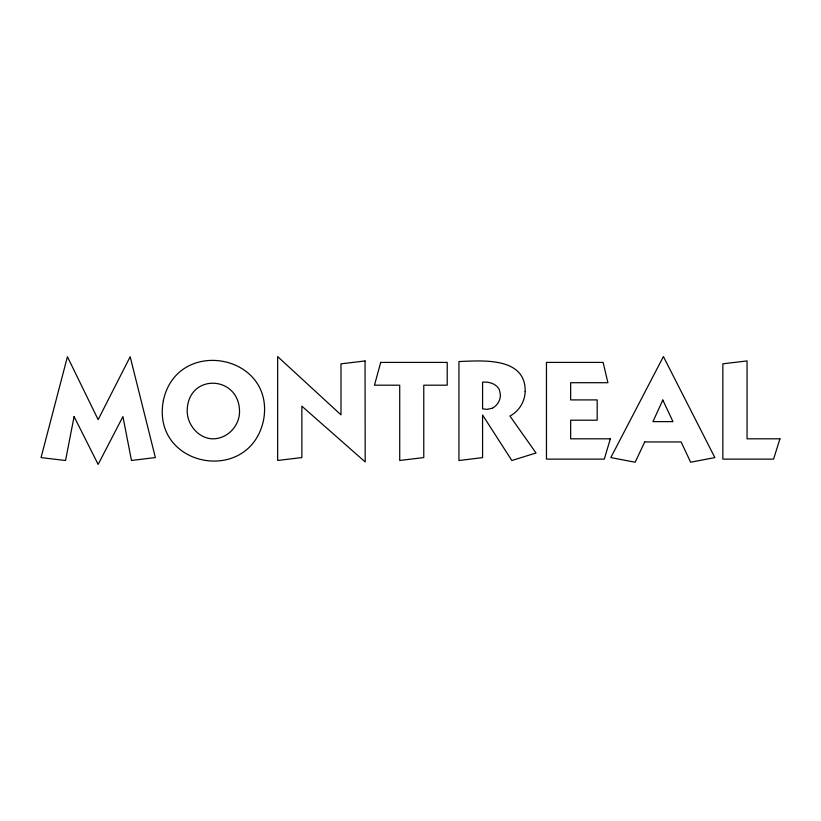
<?xml version="1.0" encoding="UTF-8"?>
<svg xmlns="http://www.w3.org/2000/svg" width="821" height="821" viewBox="0 0 821 821"><rect width="100%" height="100%" fill="white"/><g stroke="black" fill="none" stroke-linecap="round" stroke-linejoin="round"><path stroke-width="1.23" d="M163.317 400.781C151.054 466.985 248.578 485.734 263.367 421.029C276.626 354.405 177.038 335.563 163.317 400.781M239.527 411.526C239.66 423.954 230.311 435.664 218.16 438.24C201.945 442.067 187.362 426.869 187.178 411.239C187.332 372.816 239.363 374.869 239.527 411.526M525.163 391.545C524.876 401.715 518.964 411.311 509.944 416.042L536.031 452.987L511.842 460.519L482.574 415.005L482.574 457.625L458.939 460.519L458.939 361.558C481.804 360.635 525.974 356.673 525.163 391.545M74.085 416.596L65.536 460.509L41.05 457.605L67.425 356.725L98.14 419.644L130.17 356.725L155.374 457.574L131.473 460.468L122.924 416.596L98.14 464.419L74.085 416.596M380.708 362.41L374.479 385.193L399.714 385.193L399.714 460.468L423.769 457.574L423.769 385.193L447.219 385.193L447.219 362.41L380.708 362.41M610.372 438.814L604.287 459.124L546.458 459.124L546.458 362.41L603.127 362.41L607.909 382.709L570.657 382.709L570.657 399.909L597.185 399.909L597.185 420.208L570.657 420.208L570.657 438.814L610.372 438.814M779.95 438.814L773.577 459.124L722.849 459.124L722.849 363.816L747.048 360.922L747.048 438.814L779.95 438.814M662.814 400.043L652.941 421.625L672.963 421.625L662.814 400.043M644.721 441.934L635.156 462.223L610.814 457.584L663.409 356.581L714.855 457.584L690.656 462.223L681.091 441.934L644.721 441.934M492.138 408.304L486.915 409.381L482.574 408.796L482.574 382.145C489.008 381.642 496.12 383.581 499.353 389.647L500.4 394.747A14.85 14.85 0 0 1 492.138 408.304M365.047 360.953L340.992 363.857L340.992 414.862L277.662 356.581L277.662 460.468L301.861 457.574L301.861 406.169L365.191 461.936L365.047 360.953"/></g></svg>
